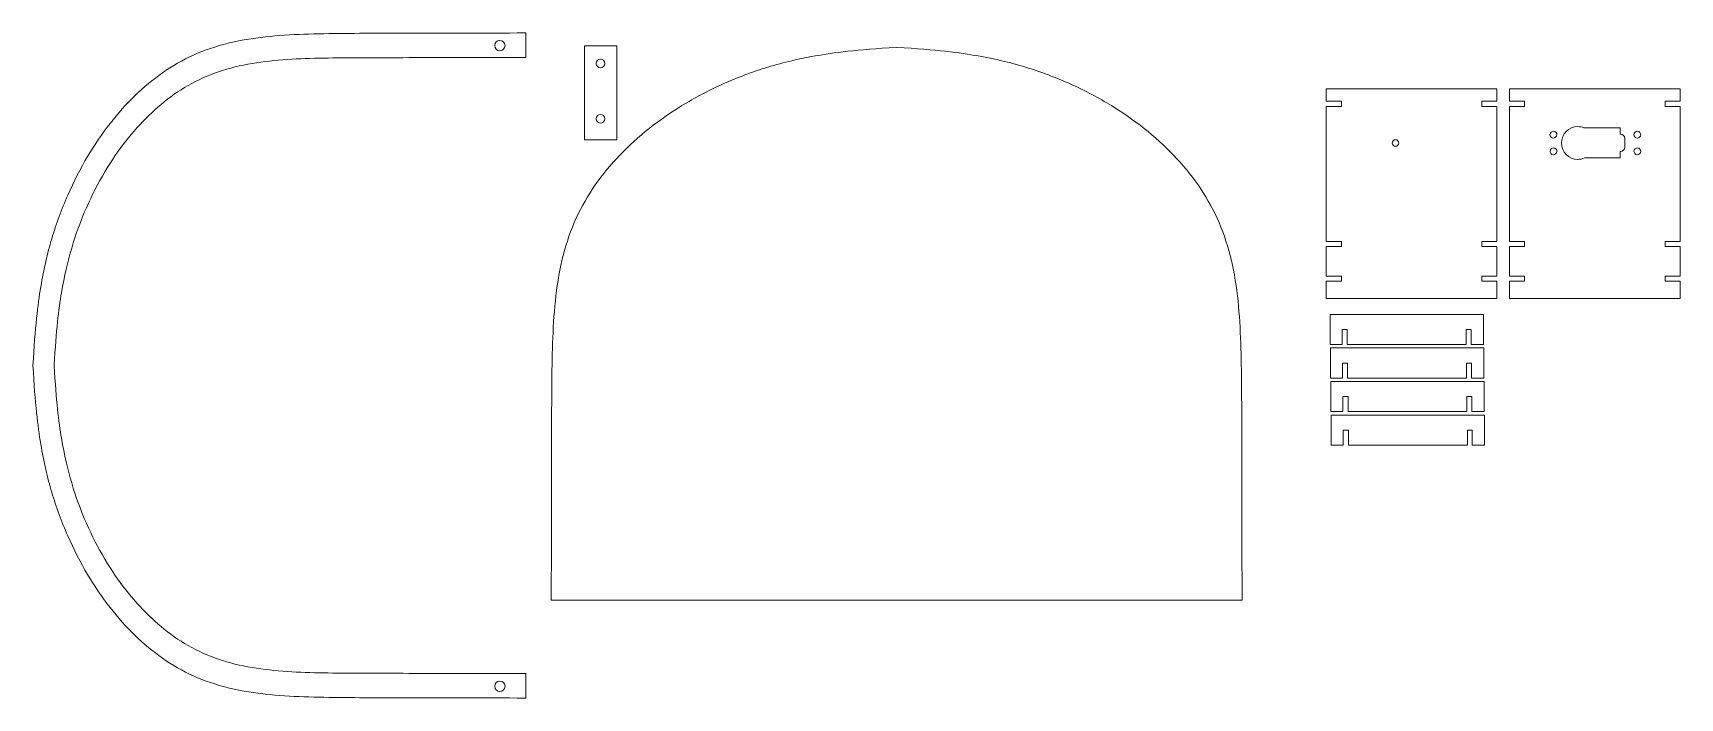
# Model space of a CAD drawing. Header units: centimetres. Extents: x 149.2 to 244.6, y -30.4 to 8.1.
import ezdxf

# ---------------------------------------------------------------- set-up
doc = ezdxf.new("R2010")
doc.units = ezdxf.units.CM
doc.header["$MEASUREMENT"] = 0
doc.layers.add('Default', color=7, linetype='Continuous')

msp = doc.modelspace()

# ---------------------------------------------------------------- linework, layer by layer
at = {"layer": 'Default', "color": 1, "lineweight": 9}
msp.add_lwpolyline([(181.11803, 1.89822), (182.98121, 1.89822), (182.98121, 7.33294), (181.11803, 7.33294), (181.11803, 1.89822)], close=True, dxfattribs=at)
for centre, major_axis in [((176.2171, 7.34884), (0, 0.3)), ((182.04962, 6.32057), (0, 0.25)), ((182.04962, 3.11842), (0, 0.25)), ((228.07551, 1.71112), (0, 0.19)), ((176.2171, -29.74), (0, 0.3))]:
    msp.add_ellipse(centre, major_axis=major_axis, ratio=1, dxfattribs=at)
for points, knots in [([(177.71826, 8.0817), (175.01733, 8.07163), (173.64814, 8.06958), (172.52103, 8.06829), (171.39392, 8.06701), (170.50888, 8.06649), (169.6566, 8.06518), (168.80432, 8.06388), (167.9848, 8.06179), (167.19118, 8.05513), (166.39755, 8.04847), (165.62984, 8.03725), (164.87307, 8.00959), (164.11631, 7.98194), (163.3705, 7.93785), (162.63548, 7.85687), (161.90046, 7.7759), (161.17622, 7.65804), (160.47857, 7.4857), (159.78092, 7.31336), (159.10985, 7.08654), (158.4761, 6.8014), (157.84236, 6.51626), (157.24592, 6.17279), (156.68233, 5.77822), (156.11873, 5.38365), (155.58797, 4.93797), (155.08387, 4.44847), (154.57977, 3.95897), (154.10233, 3.42566), (153.64634, 2.84236), (153.19034, 2.25905), (152.7558, 1.62577), (152.34374, 0.93262), (151.93168, 0.23947), (151.54211, -0.51354), (151.19132, -1.31484), (150.84052, -2.11614), (150.52851, -2.96574), (150.27072, -3.82875), (150.01292, -4.69175), (149.80933, -5.56817), (149.63186, -6.62353), (149.45438, -7.67889), (149.30302, -8.9132), (149.17764, -11.1683)], [0, 0, 0, 0, 0.06666667, 0.06666667, 0.06666667, 0.13333333, 0.13333333, 0.13333333, 0.2, 0.2, 0.2, 0.26666667, 0.26666667, 0.26666667, 0.33333333, 0.33333333, 0.33333333, 0.4, 0.4, 0.4, 0.46666667, 0.46666667, 0.46666667, 0.53333333, 0.53333333, 0.53333333, 0.6, 0.6, 0.6, 0.66666667, 0.66666667, 0.66666667, 0.73333333, 0.73333333, 0.73333333, 0.8, 0.8, 0.8, 0.86666667, 0.86666667, 0.86666667, 0.93333333, 0.93333333, 0.93333333, 1, 1, 1, 1]), ([(199.1949, 7.2443), (196.85194, 7.10755), (195.56954, 6.94247), (194.47306, 6.74891), (193.37659, 6.55535), (192.46602, 6.33331), (191.5694, 6.05214), (190.67276, 5.77099), (189.79006, 5.4307), (188.95754, 5.0481), (188.12503, 4.66551), (187.34268, 4.24064), (186.62252, 3.79123), (185.90237, 3.34182), (185.24441, 2.86789), (184.63838, 2.37056), (184.03235, 1.87324), (183.47826, 1.35253), (182.96969, 0.80274), (182.46112, 0.25295), (181.99808, -0.32592), (181.58814, -0.9406), (181.17819, -1.55528), (180.82134, -2.20578), (180.52509, -2.89696), (180.22884, -3.58815), (179.99319, -4.32004), (179.81413, -5.08093), (179.63508, -5.84181), (179.51262, -6.63169), (179.4285, -7.43333), (179.34437, -8.23497), (179.29856, -9.04838), (179.26983, -9.87373), (179.24109, -10.6991), (179.22944, -11.53639), (179.22252, -12.40195), (179.2156, -13.2675), (179.21343, -14.1613), (179.21207, -15.09083), (179.21071, -16.02036), (179.21017, -16.98562), (179.20884, -18.21489), (179.2075, -19.44416), (179.20537, -20.93745), (179.19491, -23.88318)], [0, 0, 0, 0, 0.06666667, 0.06666667, 0.06666667, 0.13333333, 0.13333333, 0.13333333, 0.2, 0.2, 0.2, 0.26666667, 0.26666667, 0.26666667, 0.33333333, 0.33333333, 0.33333333, 0.4, 0.4, 0.4, 0.46666667, 0.46666667, 0.46666667, 0.53333333, 0.53333333, 0.53333333, 0.6, 0.6, 0.6, 0.66666667, 0.66666667, 0.66666667, 0.73333333, 0.73333333, 0.73333333, 0.8, 0.8, 0.8, 0.86666667, 0.86666667, 0.86666667, 0.93333333, 0.93333333, 0.93333333, 1, 1, 1, 1]), ([(199.1949, 7.2443), (201.53786, 7.10755), (202.82026, 6.94247), (203.91674, 6.74891), (205.01321, 6.55535), (205.92378, 6.33331), (206.8204, 6.05214), (207.71704, 5.77099), (208.59974, 5.4307), (209.43226, 5.0481), (210.26478, 4.66551), (211.04712, 4.24064), (211.76728, 3.79123), (212.48743, 3.34182), (213.14539, 2.86789), (213.75142, 2.37056), (214.35745, 1.87324), (214.91154, 1.35253), (215.42011, 0.80274), (215.92868, 0.25295), (216.39172, -0.32592), (216.80167, -0.9406), (217.21161, -1.55528), (217.56846, -2.20578), (217.86471, -2.89696), (218.16096, -3.58815), (218.39662, -4.32004), (218.57567, -5.08093), (218.75472, -5.84181), (218.87718, -6.63169), (218.9613, -7.43333), (219.04544, -8.23497), (219.09124, -9.04838), (219.11997, -9.87373), (219.14871, -10.6991), (219.16037, -11.53639), (219.16728, -12.40195), (219.1742, -13.2675), (219.17638, -14.1613), (219.17773, -15.09083), (219.17909, -16.02036), (219.17963, -16.98562), (219.18096, -18.21489), (219.1823, -19.44416), (219.18443, -20.93745), (219.19489, -23.88318), (219.19489, -23.88318), (219.19489, -24.75569), (219.19489, -24.75569)], [0, 0, 0, 0, 0.0625, 0.0625, 0.0625, 0.125, 0.125, 0.125, 0.1875, 0.1875, 0.1875, 0.25, 0.25, 0.25, 0.3125, 0.3125, 0.3125, 0.375, 0.375, 0.375, 0.4375, 0.4375, 0.4375, 0.5, 0.5, 0.5, 0.5625, 0.5625, 0.5625, 0.625, 0.625, 0.625, 0.6875, 0.6875, 0.6875, 0.75, 0.75, 0.75, 0.8125, 0.8125, 0.8125, 0.875, 0.875, 0.875, 0.9375, 0.9375, 0.9375, 1, 1, 1, 1]), ([(150.40792, -11.1683), (150.52407, -9.07918), (150.66429, -7.93571), (150.8287, -6.95803), (150.99311, -5.98034), (151.18172, -5.16844), (151.42054, -4.36895), (151.65936, -3.56946), (151.94841, -2.78239), (152.27338, -2.04007), (152.59835, -1.29774), (152.95925, -0.60015), (153.34098, 0.04198), (153.72271, 0.68411), (154.12528, 1.27079), (154.54771, 1.81115), (154.97014, 2.35152), (155.41244, 2.84559), (155.87944, 3.29906), (156.34643, 3.75253), (156.83813, 4.16541), (157.36025, 4.53094), (157.88236, 4.89647), (158.4349, 5.21466), (159.022, 5.47881), (159.60911, 5.74297), (160.23078, 5.95309), (160.87708, 6.11274), (161.52339, 6.2724), (162.19432, 6.38158), (162.87524, 6.4566), (163.55617, 6.53161), (164.24708, 6.57246), (164.94815, 6.59808), (165.64921, 6.6237), (166.36042, 6.6341), (167.09563, 6.64026), (167.83084, 6.64643), (168.59005, 6.64837), (169.3796, 6.64958), (170.16915, 6.65078), (170.98905, 6.65127), (172.0332, 6.65246), (172.86778, 6.65341), (173.84562, 6.65482), (177.71826, 6.6601)], [0, 0, 0, 0, 0.06666667, 0.06666667, 0.06666667, 0.13333333, 0.13333333, 0.13333333, 0.2, 0.2, 0.2, 0.26666667, 0.26666667, 0.26666667, 0.33333333, 0.33333333, 0.33333333, 0.4, 0.4, 0.4, 0.46666667, 0.46666667, 0.46666667, 0.53333333, 0.53333333, 0.53333333, 0.6, 0.6, 0.6, 0.66666667, 0.66666667, 0.66666667, 0.73333333, 0.73333333, 0.73333333, 0.8, 0.8, 0.8, 0.86666667, 0.86666667, 0.86666667, 0.93333333, 0.93333333, 0.93333333, 1, 1, 1, 1]), ([(224.94721, -4.28888), (224.94721, -4.28888), (224.94721, -3.98888), (224.94721, -3.98888), (224.94721, -3.98888), (224.07551, -3.98888), (224.07551, -3.98888), (224.07551, -3.98888), (224.07551, 3.82532), (224.07551, 3.82532), (224.07551, 3.82532), (224.94721, 3.82532), (224.94721, 3.82532), (224.94721, 3.82532), (224.94721, 4.12532), (224.94721, 4.12532), (224.94721, 4.12532), (224.07551, 4.12532), (224.07551, 4.12532), (224.07551, 4.12532), (224.07551, 4.84602), (224.07551, 4.84602), (224.07551, 4.84602), (233.94721, 4.84602), (233.94721, 4.84602), (233.94721, 4.84602), (233.94721, 4.12532), (233.94721, 4.12532), (233.94721, 4.12532), (233.07551, 4.12532), (233.07551, 4.12532), (233.07551, 4.12532), (233.07551, 3.82532), (233.07551, 3.82532), (233.07551, 3.82532), (233.94721, 3.82532), (233.94721, 3.82532), (233.94721, 3.82532), (233.94721, -3.98888), (233.94721, -3.98888), (233.94721, -3.98888), (233.07551, -3.98888), (233.07551, -3.98888), (233.07551, -3.98888), (233.07551, -4.28888), (233.07551, -4.28888), (233.07551, -4.28888), (233.94721, -4.28888), (233.94721, -4.28888), (233.94721, -4.28888), (233.94721, -5.98888), (233.94721, -5.98888), (233.94721, -5.98888), (233.07551, -5.98888), (233.07551, -5.98888), (233.07551, -5.98888), (233.07551, -6.28888), (233.07551, -6.28888), (233.07551, -6.28888), (233.94721, -6.28888), (233.94721, -6.28888), (233.94721, -6.28888), (233.94721, -7.28888), (233.94721, -7.28888), (233.94721, -7.28888), (224.07551, -7.28888), (224.07551, -7.28888), (224.07551, -7.28888), (224.07551, -6.28888), (224.07551, -6.28888), (224.07551, -6.28888), (224.94721, -6.28888), (224.94721, -6.28888), (224.94721, -6.28888), (224.94721, -5.98888), (224.94721, -5.98888), (224.94721, -5.98888), (224.07551, -5.98888), (224.07551, -5.98888), (224.07551, -5.98888), (224.07551, -4.28888), (224.07551, -4.28888), (224.07551, -4.28888), (224.94721, -4.28888), (224.94721, -4.28888)], [0, 0, 0, 0, 0.03571429, 0.03571429, 0.03571429, 0.07142857, 0.07142857, 0.07142857, 0.10714286, 0.10714286, 0.10714286, 0.14285714, 0.14285714, 0.14285714, 0.17857143, 0.17857143, 0.17857143, 0.21428571, 0.21428571, 0.21428571, 0.25, 0.25, 0.25, 0.28571429, 0.28571429, 0.28571429, 0.32142857, 0.32142857, 0.32142857, 0.35714286, 0.35714286, 0.35714286, 0.39285714, 0.39285714, 0.39285714, 0.42857143, 0.42857143, 0.42857143, 0.46428571, 0.46428571, 0.46428571, 0.5, 0.5, 0.5, 0.53571429, 0.53571429, 0.53571429, 0.57142857, 0.57142857, 0.57142857, 0.60714286, 0.60714286, 0.60714286, 0.64285714, 0.64285714, 0.64285714, 0.67857143, 0.67857143, 0.67857143, 0.71428571, 0.71428571, 0.71428571, 0.75, 0.75, 0.75, 0.78571429, 0.78571429, 0.78571429, 0.82142857, 0.82142857, 0.82142857, 0.85714286, 0.85714286, 0.85714286, 0.89285714, 0.89285714, 0.89285714, 0.92857143, 0.92857143, 0.92857143, 0.96428571, 0.96428571, 0.96428571, 1, 1, 1, 1]), ([(234.68791, -3.98888), (234.68791, -3.98888), (235.55951, -3.98888), (235.55951, -3.98888), (235.55951, -3.98888), (235.55951, -4.28888), (235.55951, -4.28888), (235.55951, -4.28888), (234.68791, -4.28888), (234.68791, -4.28888), (234.68791, -4.28888), (234.68791, -5.98888), (234.68791, -5.98888), (234.68791, -5.98888), (235.55951, -5.98888), (235.55951, -5.98888), (235.55951, -5.98888), (235.55951, -6.28888), (235.55951, -6.28888), (235.55951, -6.28888), (234.68791, -6.28888), (234.68791, -6.28888), (234.68791, -6.28888), (234.68791, -7.28888), (234.68791, -7.28888), (234.68791, -7.28888), (244.55951, -7.28888), (244.55951, -7.28888), (244.55951, -7.28888), (244.55951, -6.28888), (244.55951, -6.28888), (244.55951, -6.28888), (243.68791, -6.28888), (243.68791, -6.28888), (243.68791, -6.28888), (243.68791, -5.98888), (243.68791, -5.98888), (243.68791, -5.98888), (244.55951, -5.98888), (244.55951, -5.98888), (244.55951, -5.98888), (244.55951, -4.28888), (244.55951, -4.28888), (244.55951, -4.28888), (243.68791, -4.28888), (243.68791, -4.28888), (243.68791, -4.28888), (243.68791, -3.98888), (243.68791, -3.98888), (243.68791, -3.98888), (244.55951, -3.98888), (244.55951, -3.98888), (244.55951, -3.98888), (244.55951, 3.82532), (244.55951, 3.82532), (244.55951, 3.82532), (243.68791, 3.82532), (243.68791, 3.82532), (243.68791, 3.82532), (243.68791, 4.12532), (243.68791, 4.12532), (243.68791, 4.12532), (244.55951, 4.12532), (244.55951, 4.12532), (244.55951, 4.12532), (244.55951, 4.84602), (244.55951, 4.84602), (244.55951, 4.84602), (234.68791, 4.84602), (234.68791, 4.84602), (234.68791, 4.84602), (234.68791, 4.12532), (234.68791, 4.12532), (234.68791, 4.12532), (235.55951, 4.12532), (235.55951, 4.12532), (235.55951, 4.12532), (235.55951, 3.82532), (235.55951, 3.82532), (235.55951, 3.82532), (234.68791, 3.82532), (234.68791, 3.82532), (234.68791, 3.82532), (234.68791, -3.98888), (234.68791, -3.98888)], [0, 0, 0, 0, 0.03571429, 0.03571429, 0.03571429, 0.07142857, 0.07142857, 0.07142857, 0.10714286, 0.10714286, 0.10714286, 0.14285714, 0.14285714, 0.14285714, 0.17857143, 0.17857143, 0.17857143, 0.21428571, 0.21428571, 0.21428571, 0.25, 0.25, 0.25, 0.28571429, 0.28571429, 0.28571429, 0.32142857, 0.32142857, 0.32142857, 0.35714286, 0.35714286, 0.35714286, 0.39285714, 0.39285714, 0.39285714, 0.42857143, 0.42857143, 0.42857143, 0.46428571, 0.46428571, 0.46428571, 0.5, 0.5, 0.5, 0.53571429, 0.53571429, 0.53571429, 0.57142857, 0.57142857, 0.57142857, 0.60714286, 0.60714286, 0.60714286, 0.64285714, 0.64285714, 0.64285714, 0.67857143, 0.67857143, 0.67857143, 0.71428571, 0.71428571, 0.71428571, 0.75, 0.75, 0.75, 0.78571429, 0.78571429, 0.78571429, 0.82142857, 0.82142857, 0.82142857, 0.85714286, 0.85714286, 0.85714286, 0.89285714, 0.89285714, 0.89285714, 0.92857143, 0.92857143, 0.92857143, 0.96428571, 0.96428571, 0.96428571, 1, 1, 1, 1]), ([(237.22771, 2.39312), (237.36101, 2.39312), (237.42771, 2.25982), (237.42771, 2.19312), (237.42771, 2.05982), (237.29441, 1.99312), (237.22771, 1.99312), (237.09441, 1.99312), (237.02771, 2.12652), (237.02771, 2.19312), (237.02771, 2.32652), (237.16101, 2.39312), (237.22771, 2.39312)], [0, 0, 0, 0, 0.25, 0.25, 0.25, 0.5, 0.5, 0.5, 0.75, 0.75, 0.75, 1, 1, 1, 1]), ([(239.02661, 0.84402), (238.90791, 0.79072), (238.77641, 0.76112), (238.63791, 0.76112), (238.11321, 0.76112), (237.68791, 1.18642), (237.68791, 1.71112), (237.68791, 2.23572), (238.11321, 2.66112), (238.63791, 2.66112), (238.76201, 2.66112), (238.88061, 2.63732), (238.98931, 2.59402)], [0, 0, 0, 0, 0.25, 0.25, 0.25, 0.5, 0.5, 0.5, 0.75, 0.75, 0.75, 1, 1, 1, 1]), ([(242.08681, 2.39112), (242.22011, 2.39112), (242.28681, 2.25772), (242.28681, 2.19112), (242.28681, 2.05772), (242.15341, 1.99112), (242.08681, 1.99112), (241.95341, 1.99112), (241.88681, 2.12442), (241.88681, 2.19112), (241.88681, 2.32442), (242.02011, 2.39112), (242.08681, 2.39112)], [0, 0, 0, 0, 0.25, 0.25, 0.25, 0.5, 0.5, 0.5, 0.75, 0.75, 0.75, 1, 1, 1, 1]), ([(237.22911, 1.43322), (237.36251, 1.43322), (237.42911, 1.29992), (237.42911, 1.23322), (237.42911, 1.09992), (237.29581, 1.03322), (237.22911, 1.03322), (237.09581, 1.03322), (237.02911, 1.16652), (237.02911, 1.23322), (237.02911, 1.36652), (237.16251, 1.43322), (237.22911, 1.43322)], [0, 0, 0, 0, 0.25, 0.25, 0.25, 0.5, 0.5, 0.5, 0.75, 0.75, 0.75, 1, 1, 1, 1]), ([(242.08821, 1.43112), (242.22151, 1.43112), (242.28821, 1.29782), (242.28821, 1.23112), (242.28821, 1.09782), (242.15491, 1.03112), (242.08821, 1.03112), (241.95491, 1.03112), (241.88821, 1.16452), (241.88821, 1.23112), (241.88821, 1.36452), (242.02151, 1.43112), (242.08821, 1.43112)], [0, 0, 0, 0, 0.25, 0.25, 0.25, 0.5, 0.5, 0.5, 0.75, 0.75, 0.75, 1, 1, 1, 1]), ([(231.02749, -8.20733), (231.02749, -8.20733), (225.28889, -8.20733), (225.28889, -8.20733), (225.28889, -8.20733), (224.98889, -8.20733), (224.98889, -8.20733), (224.98889, -8.20733), (224.28889, -8.20733), (224.28889, -8.20733), (224.28889, -8.20733), (224.28889, -9.95053), (224.28889, -9.95053), (224.28889, -9.95053), (224.93844, -9.95053), (224.93844, -9.95053)], [0, 0, 0, 0, 0.2, 0.2, 0.2, 0.4, 0.4, 0.4, 0.6, 0.6, 0.6, 0.8, 0.8, 0.8, 1, 1, 1, 1]), ([(232.54565, -9.95053), (232.54565, -9.95053), (233.17839, -9.95053), (233.17839, -9.95053), (233.17839, -9.95053), (233.17839, -8.20733), (233.17839, -8.20733), (233.17839, -8.20733), (232.47839, -8.20733), (232.47839, -8.20733), (232.47839, -8.20733), (232.17839, -8.20733), (232.17839, -8.20733), (232.17839, -8.20733), (231.02749, -8.20733), (231.02749, -8.20733)], [0, 0, 0, 0, 0.2, 0.2, 0.2, 0.4, 0.4, 0.4, 0.6, 0.6, 0.6, 0.8, 0.8, 0.8, 1, 1, 1, 1]), ([(224.98889, -9.07893), (224.98889, -9.07893), (225.28889, -9.07893), (225.28889, -9.07893), (225.28889, -9.07893), (225.28889, -9.95053), (225.28889, -9.95053), (225.28889, -9.95053), (231.02749, -9.95053), (231.02749, -9.95053)], [0, 0, 0, 0, 0.33333333, 0.33333333, 0.33333333, 0.66666667, 0.66666667, 0.66666667, 1, 1, 1, 1]), ([(231.02749, -9.95053), (231.02749, -9.95053), (232.17839, -9.95053), (232.17839, -9.95053), (232.17839, -9.95053), (232.17839, -9.07893), (232.17839, -9.07893), (232.17839, -9.07893), (232.45839, -9.07893), (232.45839, -9.07893)], [0, 0, 0, 0, 0.33333333, 0.33333333, 0.33333333, 0.66666667, 0.66666667, 0.66666667, 1, 1, 1, 1]), ([(231.0489, -10.15488), (231.0489, -10.15488), (225.3103, -10.15488), (225.3103, -10.15488), (225.3103, -10.15488), (225.0103, -10.15488), (225.0103, -10.15488), (225.0103, -10.15488), (224.3103, -10.15488), (224.3103, -10.15488), (224.3103, -10.15488), (224.3103, -11.89808), (224.3103, -11.89808), (224.3103, -11.89808), (224.95985, -11.89808), (224.95985, -11.89808)], [0, 0, 0, 0, 0.2, 0.2, 0.2, 0.4, 0.4, 0.4, 0.6, 0.6, 0.6, 0.8, 0.8, 0.8, 1, 1, 1, 1]), ([(232.56706, -11.89808), (232.56706, -11.89808), (233.1998, -11.89808), (233.1998, -11.89808), (233.1998, -11.89808), (233.1998, -10.15488), (233.1998, -10.15488), (233.1998, -10.15488), (232.4998, -10.15488), (232.4998, -10.15488), (232.4998, -10.15488), (232.1998, -10.15488), (232.1998, -10.15488), (232.1998, -10.15488), (231.0489, -10.15488), (231.0489, -10.15488)], [0, 0, 0, 0, 0.2, 0.2, 0.2, 0.4, 0.4, 0.4, 0.6, 0.6, 0.6, 0.8, 0.8, 0.8, 1, 1, 1, 1]), ([(149.17764, -11.1683), (149.30302, -13.4234), (149.45438, -14.65771), (149.63186, -15.71307), (149.80933, -16.76843), (150.01292, -17.64485), (150.27072, -18.50785), (150.52851, -19.37086), (150.84052, -20.22046), (151.19132, -21.02176), (151.54211, -21.82306), (151.93168, -22.57607), (152.34374, -23.26922), (152.7558, -23.96237), (153.19034, -24.59565), (153.64634, -25.17896), (154.10233, -25.76226), (154.57977, -26.29557), (155.08387, -26.78507), (155.58797, -27.27457), (156.11873, -27.72025), (156.68233, -28.11482), (157.24592, -28.50939), (157.84236, -28.85286), (158.4761, -29.138), (159.10985, -29.42314), (159.78092, -29.64996), (160.47857, -29.8223), (161.17622, -29.99464), (161.90046, -30.1125), (162.63548, -30.19347), (163.3705, -30.27445), (164.11631, -30.31854), (164.87307, -30.34619), (165.62984, -30.37385), (166.39755, -30.38507), (167.19118, -30.39173), (167.9848, -30.39839), (168.80432, -30.40048), (169.6566, -30.40178), (170.50888, -30.40309), (171.39392, -30.40361), (172.52103, -30.40489), (173.64814, -30.40618), (175.01733, -30.40823), (177.71826, -30.4183)], [0, 0, 0, 0, 0.06666667, 0.06666667, 0.06666667, 0.13333333, 0.13333333, 0.13333333, 0.2, 0.2, 0.2, 0.26666667, 0.26666667, 0.26666667, 0.33333333, 0.33333333, 0.33333333, 0.4, 0.4, 0.4, 0.46666667, 0.46666667, 0.46666667, 0.53333333, 0.53333333, 0.53333333, 0.6, 0.6, 0.6, 0.66666667, 0.66666667, 0.66666667, 0.73333333, 0.73333333, 0.73333333, 0.8, 0.8, 0.8, 0.86666667, 0.86666667, 0.86666667, 0.93333333, 0.93333333, 0.93333333, 1, 1, 1, 1]), ([(177.71826, -28.9967), (173.84562, -28.99142), (172.86778, -28.99001), (172.0332, -28.98906), (170.98905, -28.98787), (170.16915, -28.98738), (169.3796, -28.98618), (168.59005, -28.98497), (167.83084, -28.98303), (167.09563, -28.97686), (166.36042, -28.9707), (165.64921, -28.9603), (164.94815, -28.93468), (164.24708, -28.90906), (163.55617, -28.86821), (162.87524, -28.7932), (162.19432, -28.71818), (161.52339, -28.609), (160.87708, -28.44934), (160.23078, -28.28969), (159.60911, -28.07957), (159.022, -27.81541), (158.4349, -27.55126), (157.88236, -27.23307), (157.36025, -26.86754), (156.83813, -26.50201), (156.34643, -26.08913), (155.87944, -25.63566), (155.41244, -25.18219), (154.97014, -24.68812), (154.54771, -24.14775), (154.12528, -23.60739), (153.72271, -23.02071), (153.34098, -22.37858), (152.95925, -21.73645), (152.59835, -21.03886), (152.27338, -20.29653), (151.94841, -19.55421), (151.65936, -18.76714), (151.42054, -17.96765), (151.18172, -17.16816), (150.99311, -16.35626), (150.8287, -15.37857), (150.66429, -14.40089), (150.52407, -13.25742), (150.40792, -11.1683)], [0, 0, 0, 0, 0.06666667, 0.06666667, 0.06666667, 0.13333333, 0.13333333, 0.13333333, 0.2, 0.2, 0.2, 0.26666667, 0.26666667, 0.26666667, 0.33333333, 0.33333333, 0.33333333, 0.4, 0.4, 0.4, 0.46666667, 0.46666667, 0.46666667, 0.53333333, 0.53333333, 0.53333333, 0.6, 0.6, 0.6, 0.66666667, 0.66666667, 0.66666667, 0.73333333, 0.73333333, 0.73333333, 0.8, 0.8, 0.8, 0.86666667, 0.86666667, 0.86666667, 0.93333333, 0.93333333, 0.93333333, 1, 1, 1, 1]), ([(225.0103, -11.02648), (225.0103, -11.02648), (225.3103, -11.02648), (225.3103, -11.02648), (225.3103, -11.02648), (225.3103, -11.89808), (225.3103, -11.89808), (225.3103, -11.89808), (231.0489, -11.89808), (231.0489, -11.89808)], [0, 0, 0, 0, 0.33333333, 0.33333333, 0.33333333, 0.66666667, 0.66666667, 0.66666667, 1, 1, 1, 1]), ([(231.0489, -11.89808), (231.0489, -11.89808), (232.1998, -11.89808), (232.1998, -11.89808), (232.1998, -11.89808), (232.1998, -11.02648), (232.1998, -11.02648), (232.1998, -11.02648), (232.4798, -11.02648), (232.4798, -11.02648)], [0, 0, 0, 0, 0.33333333, 0.33333333, 0.33333333, 0.66666667, 0.66666667, 0.66666667, 1, 1, 1, 1]), ([(231.07029, -12.09626), (231.07029, -12.09626), (225.33169, -12.09626), (225.33169, -12.09626), (225.33169, -12.09626), (225.03169, -12.09626), (225.03169, -12.09626), (225.03169, -12.09626), (224.33169, -12.09626), (224.33169, -12.09626), (224.33169, -12.09626), (224.33169, -13.83946), (224.33169, -13.83946), (224.33169, -13.83946), (224.98124, -13.83946), (224.98124, -13.83946)], [0, 0, 0, 0, 0.2, 0.2, 0.2, 0.4, 0.4, 0.4, 0.6, 0.6, 0.6, 0.8, 0.8, 0.8, 1, 1, 1, 1]), ([(232.58845, -13.83946), (232.58845, -13.83946), (233.22119, -13.83946), (233.22119, -13.83946), (233.22119, -13.83946), (233.22119, -12.09626), (233.22119, -12.09626), (233.22119, -12.09626), (232.52119, -12.09626), (232.52119, -12.09626), (232.52119, -12.09626), (232.22119, -12.09626), (232.22119, -12.09626), (232.22119, -12.09626), (231.07029, -12.09626), (231.07029, -12.09626)], [0, 0, 0, 0, 0.2, 0.2, 0.2, 0.4, 0.4, 0.4, 0.6, 0.6, 0.6, 0.8, 0.8, 0.8, 1, 1, 1, 1]), ([(225.03169, -12.96786), (225.03169, -12.96786), (225.33169, -12.96786), (225.33169, -12.96786), (225.33169, -12.96786), (225.33169, -13.83946), (225.33169, -13.83946), (225.33169, -13.83946), (231.07029, -13.83946), (231.07029, -13.83946)], [0, 0, 0, 0, 0.33333333, 0.33333333, 0.33333333, 0.66666667, 0.66666667, 0.66666667, 1, 1, 1, 1]), ([(231.07029, -13.83946), (231.07029, -13.83946), (232.22119, -13.83946), (232.22119, -13.83946), (232.22119, -13.83946), (232.22119, -12.96786), (232.22119, -12.96786), (232.22119, -12.96786), (232.50119, -12.96786), (232.50119, -12.96786)], [0, 0, 0, 0, 0.33333333, 0.33333333, 0.33333333, 0.66666667, 0.66666667, 0.66666667, 1, 1, 1, 1]), ([(231.0917, -14.04381), (231.0917, -14.04381), (225.3531, -14.04381), (225.3531, -14.04381), (225.3531, -14.04381), (225.0531, -14.04381), (225.0531, -14.04381), (225.0531, -14.04381), (224.3531, -14.04381), (224.3531, -14.04381), (224.3531, -14.04381), (224.3531, -15.78701), (224.3531, -15.78701), (224.3531, -15.78701), (225.00265, -15.78701), (225.00265, -15.78701)], [0, 0, 0, 0, 0.2, 0.2, 0.2, 0.4, 0.4, 0.4, 0.6, 0.6, 0.6, 0.8, 0.8, 0.8, 1, 1, 1, 1]), ([(232.60986, -15.78701), (232.60986, -15.78701), (233.2426, -15.78701), (233.2426, -15.78701), (233.2426, -15.78701), (233.2426, -14.04381), (233.2426, -14.04381), (233.2426, -14.04381), (232.5426, -14.04381), (232.5426, -14.04381), (232.5426, -14.04381), (232.2426, -14.04381), (232.2426, -14.04381), (232.2426, -14.04381), (231.0917, -14.04381), (231.0917, -14.04381)], [0, 0, 0, 0, 0.2, 0.2, 0.2, 0.4, 0.4, 0.4, 0.6, 0.6, 0.6, 0.8, 0.8, 0.8, 1, 1, 1, 1]), ([(225.0531, -14.91541), (225.0531, -14.91541), (225.3531, -14.91541), (225.3531, -14.91541), (225.3531, -14.91541), (225.3531, -15.78701), (225.3531, -15.78701), (225.3531, -15.78701), (231.0917, -15.78701), (231.0917, -15.78701)], [0, 0, 0, 0, 0.33333333, 0.33333333, 0.33333333, 0.66666667, 0.66666667, 0.66666667, 1, 1, 1, 1]), ([(231.0917, -15.78701), (231.0917, -15.78701), (232.2426, -15.78701), (232.2426, -15.78701), (232.2426, -15.78701), (232.2426, -14.91541), (232.2426, -14.91541), (232.2426, -14.91541), (232.5226, -14.91541), (232.5226, -14.91541)], [0, 0, 0, 0, 0.33333333, 0.33333333, 0.33333333, 0.66666667, 0.66666667, 0.66666667, 1, 1, 1, 1])]:
    msp.add_open_spline(points, degree=3, knots=knots, dxfattribs=at)
for points in [[(177.71826, 6.6601), (177.71826, 6.6601), (177.71826, 8.0817), (177.71826, 8.0817)], [(238.98931, 2.59402), (238.98931, 2.59402), (241.08821, 2.59402), (241.08821, 2.59402)], [(241.08821, 2.59402), (241.08821, 2.59402), (241.08821, 2.21902), (241.08821, 2.21902)], [(241.08821, 2.21902), (241.08821, 2.21902), (241.11481, 2.21902), (241.11481, 2.21902)], [(241.11481, 2.21902), (241.24871, 2.21902), (241.35821, 2.10942), (241.35821, 1.97562)], [(241.35821, 1.97562), (241.35821, 1.97562), (241.35821, 1.46242), (241.35821, 1.46242)], [(241.11481, 1.21902), (241.11481, 1.21902), (241.08821, 1.21902), (241.08821, 1.21902)], [(241.08821, 1.21902), (241.08821, 1.21902), (241.08821, 0.84402), (241.08821, 0.84402)], [(241.35821, 1.46242), (241.35821, 1.32852), (241.24871, 1.21902), (241.11481, 1.21902)], [(241.08821, 0.84402), (241.08821, 0.84402), (239.02661, 0.84402), (239.02661, 0.84402)], [(224.98889, -9.07893), (224.98889, -9.07893), (224.98889, -9.95053), (224.98889, -9.95053)], [(232.45839, -9.07893), (232.45839, -9.07893), (232.45839, -9.95053), (232.45839, -9.95053)], [(224.93844, -9.95053), (224.93844, -9.95053), (224.98889, -9.95053), (224.98889, -9.95053)], [(232.54565, -9.95053), (232.54565, -9.95053), (232.45839, -9.95053), (232.45839, -9.95053)], [(225.0103, -11.02648), (225.0103, -11.02648), (225.0103, -11.89808), (225.0103, -11.89808)], [(232.4798, -11.02648), (232.4798, -11.02648), (232.4798, -11.89808), (232.4798, -11.89808)], [(224.95985, -11.89808), (224.95985, -11.89808), (225.0103, -11.89808), (225.0103, -11.89808)], [(232.56706, -11.89808), (232.56706, -11.89808), (232.4798, -11.89808), (232.4798, -11.89808)], [(225.03169, -12.96786), (225.03169, -12.96786), (225.03169, -13.83946), (225.03169, -13.83946)], [(232.50119, -12.96786), (232.50119, -12.96786), (232.50119, -13.83946), (232.50119, -13.83946)], [(224.98124, -13.83946), (224.98124, -13.83946), (225.03169, -13.83946), (225.03169, -13.83946)], [(232.58845, -13.83946), (232.58845, -13.83946), (232.50119, -13.83946), (232.50119, -13.83946)], [(225.0531, -14.91541), (225.0531, -14.91541), (225.0531, -15.78701), (225.0531, -15.78701)], [(232.5226, -14.91541), (232.5226, -14.91541), (232.5226, -15.78701), (232.5226, -15.78701)], [(225.00265, -15.78701), (225.00265, -15.78701), (225.0531, -15.78701), (225.0531, -15.78701)], [(232.60986, -15.78701), (232.60986, -15.78701), (232.5226, -15.78701), (232.5226, -15.78701)], [(179.19491, -23.88318), (179.19491, -23.88318), (179.19491, -24.75569), (179.19491, -24.75569)], [(219.19489, -24.75569), (219.19489, -24.75569), (179.19491, -24.75569), (179.19491, -24.75569)], [(177.71826, -30.4183), (177.71826, -30.4183), (177.71826, -28.9967), (177.71826, -28.9967)]]:
    msp.add_open_spline(points, degree=3, dxfattribs=at)

doc.saveas('drawing.dxf')
